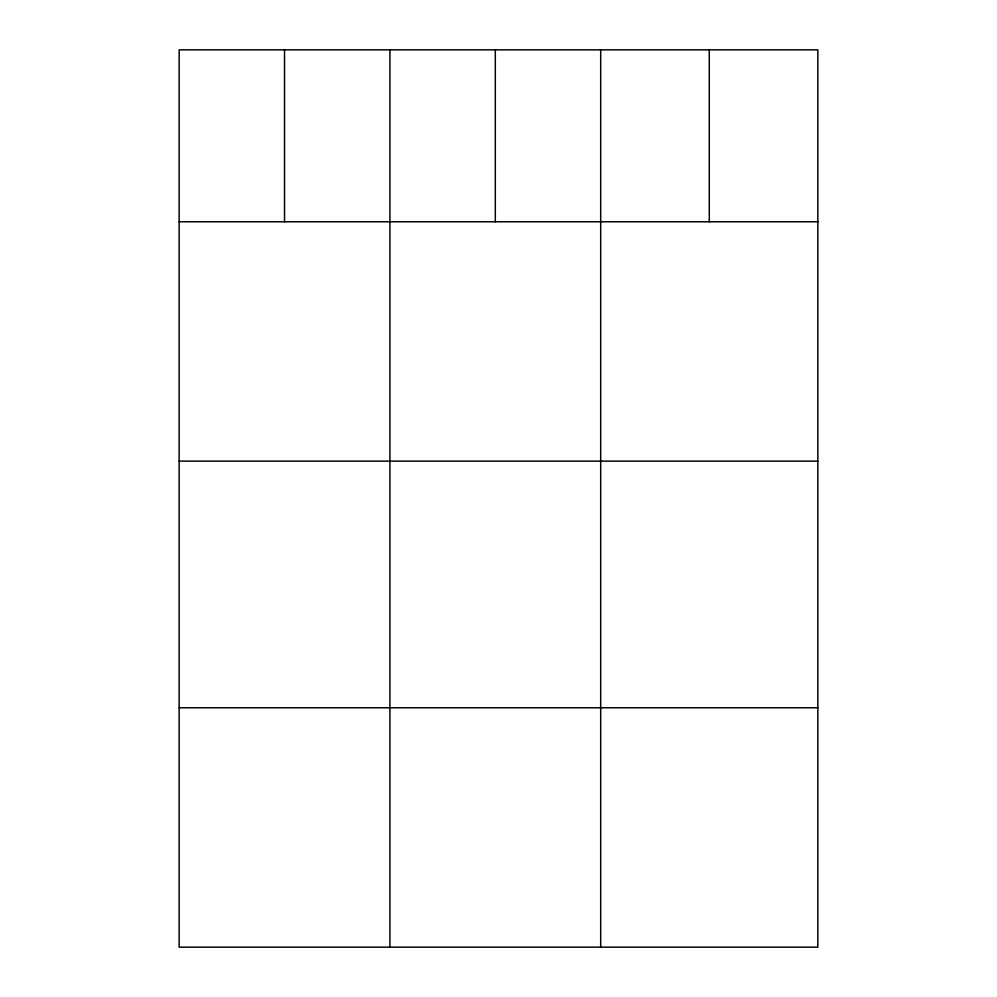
<?xml version="1.0" encoding="UTF-8"?>
<svg xmlns="http://www.w3.org/2000/svg" width="997" height="997" viewBox="0 0 997 997"><rect width="100%" height="100%" fill="white"/><g stroke="black" fill="none" stroke-linecap="round" stroke-linejoin="round"><path stroke-width="1.5" d="M817.852 221.77L817.852 947.15L179.148 947.15L179.148 49.85L817.852 49.85L817.852 221.77L179.148 221.77M179.148 461.137L817.852 461.137M179.148 707.77L817.852 707.77M709.278 49.85L709.278 221.77M600.692 49.85L600.692 947.15M495.31 49.85L495.31 221.77M389.914 49.85L389.914 947.15M284.531 49.85L284.531 221.77"/></g></svg>
